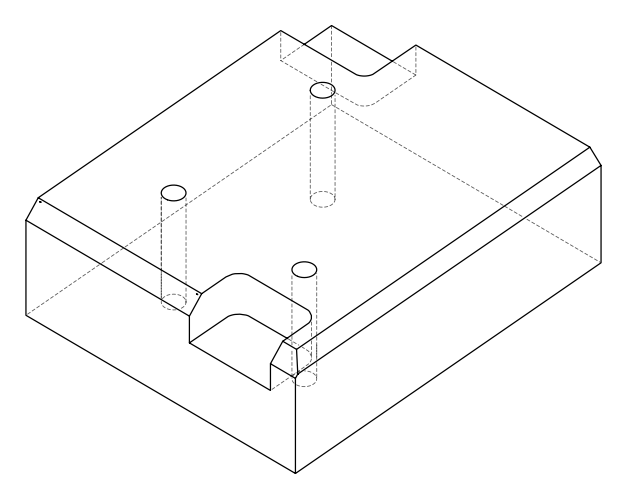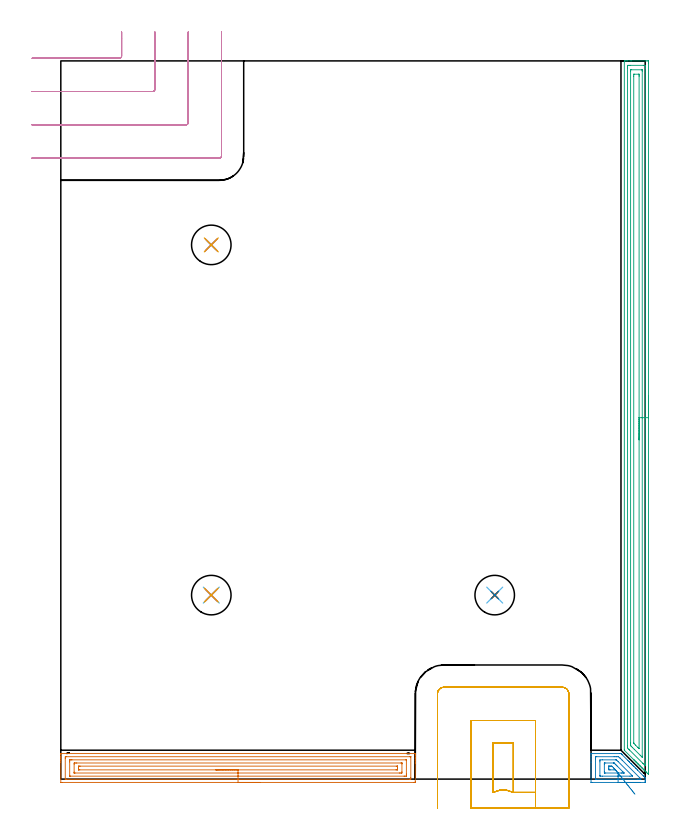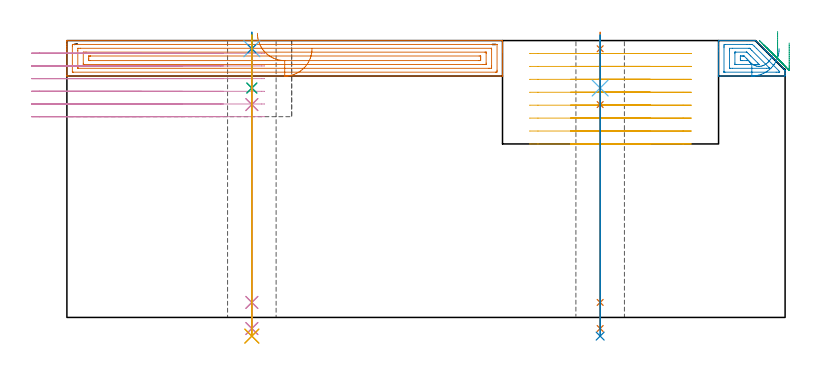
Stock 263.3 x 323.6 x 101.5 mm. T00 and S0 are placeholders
(PLAN: 17 operations, 11 tool changes, 34 min)
(1 AREA_MILL | FG_CHAMFER_SURFACE | UGT0205_001 | 6.64 min | 14070 mm3)
(2 AREA_MILL_1 | FG_CHAMFER_SURFACE_1 | UGT0205_001 | 1.05 min | 2636 mm3)
(3 AREA_MILL_2 | FG_CHAMFER_SURFACE_2 | UGT0205_001 | 10.38 min | 18749 mm3)
(4 MILL_CORNER_NOTCH_RECTANGULAR | CORNER_NOTCH_RECTANGULAR | UGT0201_094 | Follow Part, ap 5, ae 75% | 5.23 min | 122891 mm3)
(5 MILL_SLOT | SLOT_PARTIAL_RECTANGULAR | UGT0201_094 | Follow Part, ap 5, ae 75% | 7.36 min | 150444 mm3)
(6 SPOT_DRILL | STEP1HOLE | NXT0321_9005460120000 | 0.05 min | 140 mm3)
(7 SPOT_DRILL_1 | STEP1HOLE_1 | NXT0321_9005460120000 | 0.05 min | 184 mm3)
(8 SPOT_DRILL_2 | STEP1HOLE_2 | NXT0321_9005460120000 | 0.05 min | 266 mm3)
(9 DRILL_BLIND_HOLE_INTO_CENTER | STEP1HOLE | NXT0301_087 | 0.08 min | 1471 mm3)
(10 GUN_DRILL_THROUGH_HOLE | STEP1HOLE | UGT0307_008 | 0.52 min | 8061 mm3)
(11 DRILL_TO_ENLARGE_THROUGH_HOLE | STEP1HOLE | UGT0301_248 | 0.44 min | 15439 mm3)
(12 DRILL_BLIND_HOLE_INTO_CENTER_1 | STEP1HOLE_1 | NXT0301_087 | 0.08 min | 1540 mm3)
(13 GUN_DRILL_THROUGH_HOLE_1 | STEP1HOLE_1 | UGT0307_008 | 0.52 min | 8054 mm3)
(14 DRILL_TO_ENLARGE_THROUGH_HOLE_1 | STEP1HOLE_1 | UGT0301_248 | 0.44 min | 15441 mm3)
(15 DRILL_BLIND_HOLE_INTO_CENTER_2 | STEP1HOLE_2 | NXT0301_087 | 0.08 min | 1515 mm3)
(16 GUN_DRILL_THROUGH_HOLE_2 | STEP1HOLE_2 | UGT0307_008 | 0.52 min | 8088 mm3)
(17 DRILL_TO_ENLARGE_THROUGH_HOLE_2 | STEP1HOLE_2 | UGT0301_248 | 0.44 min | 15431 mm3)
(TOOL UGT0205_001 | Chamfer Mill 20 x 3 x 45 deg. | D20 FL50 Z2)
(TOOL UGT0201_094 | End mill 20 mm | D20 FL38 Z4)
(TOOL NXT0321_9005460120000 | NC Spot Drill, 142deg, 12mm, Carbide, Uncoated | D12 PA142 FL30 Z2)
(TOOL NXT0301_087 | Carbide Drill 11.6mm [860.1-1160-058A1-MM 2214] | D11.6 PA140 FL72 Z2)
(TOOL UGT0307_008 | Gun Drill 11 mm | D11 PA130 FL24 Z1)
(TOOL UGT0301_248 | Twist Drill 17.8 mm | D17.8 PA118 FL130 Z2)
(OP 1 AREA_MILL)
G17 G21 G94 G90
T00 M6
G54
G17 G0 G90 X89.85 Y-1.5 S1061 M3
G43 Z111.5 H0
Z98.5
G94 G1 X89.812 Z97.628 F250.
X89.698 Z96.764
X89.509 Z95.912
X89.247 Z95.08
X88.913 Z94.274
X88.51 Z93.5
X88.042 Z92.764
X87.51 Z92.072
X86.921 Z91.429
X86.278 Z90.84
X85.586 Z90.308
X84.85 Z89.84
X84.076 Z89.437
X83.27 Z89.103
X82.438 Z88.841
X81.586 Z88.652
X80.722 Z88.538
X79.85 Z88.5
X0.58
X0.003 Y-1.498 Z88.498
X0.002 Y-1.497 Z88.5
X0. Y-1.495 Z88.501
Y7.627 Z97.621
Y8.237 Z98.234
Y8.503 Z98.499
Y9.113 Z99.109
Y9.378 Z99.374
Y9.91 Z99.909
Y10.254 Z100.253
Y11.275 Z101.274
X0.001 Y11.388 Z101.38
X0.002 Y11.502 Z101.492
X0.135 Y11.5 Z101.5
X159.565
X159.69 Y11.498 Z101.489
X159.697 Y11.39 Z101.383
X159.7 Y11.275 Z101.274
Y10.598 Z100.597
Y9.91 Z99.909
Y9.378 Z99.374
Y9.113 Z99.109
Y8.503 Z98.499
Y8.237 Z98.234
Y7.627 Z97.621
Y7.169 Z97.164
Y-1.13 Z88.867
X159.696 Y-1.439 Z88.558
X159.69 Y-1.492 Z88.505
X159.635 Y-1.499 Z88.499
X159.12 Y-1.5 Z88.5
X79.85
Y-0.086 Z89.914
X2.362 Y-0.085 Z89.915
X2.189 Y-0.084 Z89.916
X2.033 Y-0.079 Z89.921
X2.009 Y-0.073 Z89.927
X2.004 Y-0.054 Z89.946
X2.001 Y-0.032 Z89.968
Y9.378 Z99.378
X2.002 Y9.732 Z99.732
X2.012 Y10.079 Z100.079
X2.362 Y10.084 Z100.084
X2.533 Y10.085 Z100.085
X157.338
X157.511 Y10.084 Z100.084
X157.667 Y10.079 Z100.079
X157.691 Y10.073 Z100.073
X157.696 Y10.054 Z100.054
X157.699 Y10.032 Z100.032
Y0.622 Z90.622
X157.698 Y0.268 Z90.268
X157.688 Y-0.079 Z89.921
X157.338 Y-0.084 Z89.916
X157.167 Y-0.085 Z89.915
X79.85 Y-0.086 Z89.914
Y1.328 Z91.328
X4.143 Y1.329 Z91.329
X4.086 Y1.33 Z91.33
X4.041 Y1.332 Z91.332
X4.018 Y1.335 Z91.335
X4.01 Y1.358 Z91.358
X4.004 Y1.497 Z91.497
X4.001 Y1.638 Z91.638
X4. Y7.768 Z97.768
X4.005 Y8.503 Z98.503
X4.007 Y8.636 Z98.636
X4.022 Y8.665 Z98.665
X4.058 Y8.667 Z98.667
X4.143 Y8.669 Z98.669
X4.862 Y8.671 Z98.671
X5.034 Y8.672 Z98.672
X155.557 Y8.671 Z98.671
X155.614 Y8.67 Z98.67
X155.659 Y8.668 Z98.668
X155.682 Y8.665 Z98.665
X155.69 Y8.642 Z98.642
X155.696 Y8.503 Z98.503
X155.699 Y8.362 Z98.362
X155.7 Y2.232 Z92.232
X155.695 Y1.497 Z91.497
X155.693 Y1.364 Z91.364
X155.678 Y1.335 Z91.335
X155.642 Y1.333 Z91.333
X155.557 Y1.331 Z91.331
X154.838 Y1.329 Z91.329
X154.666 Y1.328 Z91.328
X79.85
Y2.743 Z92.743
X6.439
X6.111 Y2.744 Z92.744
X6.046 Y2.746 Z92.746
X6.018 Y2.749 Z92.749
X6.01 Y2.752 Z92.752
X6.007 Y2.768 Z92.768
X6.003 Y2.849 Z92.849
X6. Y3.174 Z93.174
X6.001 Y6.751 Z96.751
X6.008 Y7.152 Z97.152
X6.01 Y7.246 Z97.246
X6.129 Y7.25 Z97.25
X6.304 Y7.254 Z97.254
X6.815 Y7.257 Z97.257
X7.191
X153.261
X153.589 Y7.256 Z97.256
X153.654 Y7.254 Z97.254
X153.682 Y7.251 Z97.251
X153.69 Y7.248 Z97.248
X153.693 Y7.232 Z97.232
X153.697 Y7.151 Z97.151
X153.7 Y6.826 Z96.826
X153.699 Y3.249 Z93.249
X153.693 Y2.848 Z92.848
X153.69 Y2.754 Z92.754
X153.571 Y2.75 Z92.75
X153.396 Y2.746 Z92.746
X152.885 Y2.743 Z92.743
X152.509
X79.85
Y4.157 Z94.157
X8.563
X8.165 Y4.159 Z94.159
X8.066 Y4.161 Z94.161
X8.019 Y4.164 Z94.164
X8.009 Y4.17 Z94.17
X8.007 Y4.187 Z94.187
X8.003 Y4.282 Z94.282
X8. Y4.711 Z94.711
X8.001 Y5. Z95.
X8.003 Y5.583 Z95.583
X8.01 Y5.781 Z95.781
X8.016 Y5.837 Z95.837
X8.061 Y5.839 Z95.839
X8.168 Y5.841 Z95.841
X8.597 Y5.843 Z95.843
X8.63
X151.137
X151.535 Y5.841 Z95.841
X151.634 Y5.839 Z95.839
X151.681 Y5.836 Z95.836
X151.691 Y5.83 Z95.83
X151.693 Y5.813 Z95.813
X151.697 Y5.718 Z95.718
X151.7 Y5.289 Z95.289
X151.699 Y5. Z95.
X151.697 Y4.417 Z94.417
X151.69 Y4.219 Z94.219
X151.684 Y4.163 Z94.163
X151.639 Y4.161 Z94.161
X151.532 Y4.159 Z94.159
X151.103 Y4.157 Z94.157
X151.07
X79.85
X78.978 Z94.195
X78.114 Z94.309
X77.262 Z94.498
X76.43 Z94.76
X75.624 Z95.094
X74.85 Z95.497
X74.114 Z95.965
X73.422 Z96.496
X72.779 Z97.086
X72.19 Z97.729
X71.658 Z98.421
X71.19 Z99.157
X70.787 Z99.931
X70.453 Z100.737
X70.191 Z101.569
X70.002 Z102.42
X69.888 Z103.285
X69.85 Z104.157
G0 Z111.5
M5
M2
(OP 2 AREA_MILL_1)
G17 G21 G94 G90
T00 M6
G54
G17 G0 G90 X261.1 Y-1.5 S1061 M3
G43 Z111.5 H0
Z98.5
G94 G1 X261.062 Z97.628 F250.
X260.948 Z96.764
X260.759 Z95.912
X260.497 Z95.08
X260.163 Z94.274
X259.76 Z93.5
X259.292 Z92.764
X258.76 Z92.072
X258.171 Z91.429
X257.528 Z90.84
X256.836 Z90.308
X256.1 Z89.84
X255.326 Z89.437
X254.52 Z89.103
X253.688 Z88.841
X252.836 Z88.652
X251.972 Z88.538
X251.1 Z88.5
X239.502
X238.981 Y-1.495 Z88.503
X238.91 Y-1.492 Z88.506
X238.9 Y-1.415 Z88.582
Y7.627 Z97.622
Y9.073 Z99.07
Y10.254 Z100.249
Y11.242 Z101.241
X238.903 Y11.373 Z101.365
X238.91 Y11.498 Z101.489
X239.056 Y11.5 Z101.5
X251.992
X252.401 Y11.494 Z101.492
X252.487 Y11.412 Z101.41
X252.772 Y11.13 Z101.127
X252.884 Y11.017 Z101.014
X255.399 Y8.503 Z98.499
X255.77 Y8.13 Z98.13
X255.907 Y7.992 Z97.992
X256.156 Y7.745 Z97.743
X256.275 Y7.627 Z97.623
X256.834 Y7.066 Z97.065
X257.048 Y6.853 Z96.851
X257.15 Y6.751 Z96.747
X257.587 Y6.314 Z96.313
X258.026 Y5.876 Z95.872
X258.259 Y5.641 Z95.641
X258.901 Y5. Z94.996
X259.089 Y4.811 Z94.811
X259.13 Y4.77 Z94.77
X259.777 Y4.124 Z94.121
X259.918 Y3.982 Z93.981
X262.403 Y1.497 Z91.496
X262.698 Y1.202 Z91.202
X262.989 Y0.914 Z90.909
X263.144 Y0.757 Z90.753
X263.274 Y0.622 Z90.62
X263.29 Y0.602 Z90.601
X263.3 Y0.011 Z90.01
Y-0.519 Z89.48
Y-1.13 Z88.866
Y-1.434 Z88.562
X263.297 Y-1.491 Z88.505
X263.144 Y-1.5 Z88.5
X251.1
Y-0.086 Z89.914
X241.286 Y-0.085 Z89.915
X241.113 Y-0.084 Z89.916
X240.944 Y-0.08 Z89.92
X240.91 Y-0.079 Z89.921
X240.905 Y-0.055 Z89.945
X240.903 Y-0.028 Z89.972
X240.9 Y0.125 Z90.125
Y8.881 Z98.881
X240.904 Y9.378 Z99.378
X240.909 Y9.748 Z99.748
X240.935 Y10.079 Z100.079
X241.286 Y10.083 Z100.083
X241.458 Y10.085 Z100.085
X249.316 Y10.086 Z100.086
X250.208
X250.38 Y10.085 Z100.085
X251.1 Y10.081 Z100.081
X251.279 Y10.079 Z100.079
X251.992 Y9.452 Z99.452
X252.069 Y9.378 Z99.378
X252.884 Y8.566 Z98.566
X260.914 Y0.536 Z90.536
X261.25 Y0.19 Z90.19
X261.289 Y0.149 Z90.149
X261.293 Y0.12 Z90.12
X261.297 Y0.075 Z90.075
Y0.018 Z90.018
X261.293 Y-0.051 Z89.949
X261.291 Y-0.072 Z89.928
X261.273 Y-0.079 Z89.921
X261.203 Y-0.081 Z89.919
X260.914 Y-0.085 Z89.915
X260.742 Y-0.086 Z89.914
X260.022
X251.1
Y1.328 Z91.328
X243.963 Y1.329 Z91.329
X243.24 Y1.33 Z91.33
X243.07 Y1.333 Z91.333
X242.91 Y1.337 Z91.337
X242.905 Y1.497 Z91.497
X242.901 Y1.663 Z91.663
X242.9 Y7.794 Z97.794
X242.905 Y8.503 Z98.503
X242.907 Y8.663 Z98.663
X243.963 Y8.671 Z98.671
X250.036
X250.208 Y8.67 Z98.67
X250.265 Y8.668 Z98.668
X250.307 Y8.665 Z98.665
X250.344 Y8.639 Z98.639
X250.487 Y8.503 Z98.503
X251.1 Y7.9 Z97.9
X257.345 Y1.654 Z91.654
X257.498 Y1.497 Z91.497
X257.639 Y1.35 Z91.35
X257.511 Y1.335 Z91.335
X256.453 Y1.329 Z91.329
X251.1 Y1.328 Z91.328
Y2.743 Z92.743
X245.37
X245.027 Y2.746 Z92.746
X244.966 Y2.748 Z92.748
X244.91 Y2.752 Z92.752
X244.9 Y3.249 Z93.249
Y6.707 Z96.707
X244.901 Y7.167 Z97.167
X244.903 Y7.219 Z97.219
X244.907 Y7.244 Z97.244
X244.91 Y7.25 Z97.25
X244.923 Y7.252 Z97.252
X245.06 Y7.256 Z97.256
X245.232 Y7.257 Z97.257
X249.058
X249.187 Y7.255 Z97.255
X249.25 Y7.253 Z97.253
X249.279 Y7.251 Z97.251
X249.316 Y7.226 Z97.226
X249.797 Y6.751 Z96.751
X250.208 Y6.343 Z96.343
X250.676 Y5.876 Z95.876
X253.302 Y3.249 Z93.249
X253.777 Y2.77 Z92.77
X253.789 Y2.752 Z92.752
X253.777 Y2.75 Z92.75
X253.397 Y2.745 Z92.745
X252.884 Y2.743 Z92.743
X252.508
X251.1
X249.905 Y4.164 Z94.164
X249.282 Y4.157 Z94.157
X247.498
X247.097 Y4.164 Z94.164
X246.91 Y4.168 Z94.168
X246.907 Y4.276 Z94.276
X246.901 Y4.743 Z94.743
X246.9 Y5. Z95.
X246.901 Y5.618 Z95.618
X246.908 Y5.825 Z95.825
X246.91 Y5.837 Z95.837
X246.916 Y5.839 Z95.839
X246.941 Y5.842 Z95.842
X246.994 Y5.843 Z95.843
X247.102
X247.531
X247.565
X247.994 Y5.839 Z95.839
X248.208 Y5.836 Z95.836
X248.258 Y5.832 Z95.832
X248.32 Y5.775 Z95.775
X248.423 Y5.676 Z95.676
X249.101 Y5. Z95.
X249.316 Y4.784 Z94.784
X249.822 Y4.267 Z94.267
X249.905 Y4.164 Z94.164
X250.349 Y3.609 Z93.657
X250.819 Y3.022 Z93.215
X251.311 Y2.407 Z92.839
X251.821 Y1.769 Z92.534
X252.346 Y1.112 Z92.301
X252.882 Y0.443 Z92.142
X253.425 Y-0.236 Z92.059
X253.97 Y-0.917 Z92.052
X254.513 Y-1.596 Z92.12
X255.05 Y-2.268 Z92.264
X255.578 Y-2.927 Z92.483
X256.092 Y-3.569 Z92.775
X256.588 Y-4.189 Z93.137
X257.062 Y-4.782 Z93.566
X257.511 Y-5.343 Z94.061
X257.931 Y-5.869 Z94.616
X258.32 Y-6.354 Z95.227
X258.674 Y-6.797 Z95.891
G0 Z111.5
M5
M2
(OP 3 AREA_MILL_2)
G17 G21 G94 G90
T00 M6
G54
G17 G0 G90 X264.8 Y172.85 S1061 M3
G43 Z111.5 H0
Z100.6
G94 G1 Y172.812 Z99.728 F250.
Y172.698 Z98.864
Y172.509 Z98.012
Y172.247 Z97.18
Y171.913 Z96.374
Y171.51 Z95.6
Y171.041 Z94.864
Y170.51 Z94.172
Y169.921 Z93.529
Y169.278 Z92.94
Y168.586 Z92.408
Y167.85 Z91.94
Y167.076 Z91.537
Y166.27 Z91.203
Y165.438 Z90.941
Y164.586 Z90.752
Y163.722 Z90.638
Y162.85 Z90.6
Y2.327
X264.797 Y2.107
X264.792 Z90.606
X264.366 Y2.534 Z91.034
X264.24 Y2.658 Z91.157
X263.692 Y3.208 Z91.707
X263.648 Y3.251 Z91.75
X263.603 Y3.297 Z91.796
X263.397 Y3.503 Z92.002
X263.351 Y3.547 Z92.046
X263.306 Y3.594 Z92.093
X263.101 Y3.798 Z92.298
X263.055 Y3.844 Z92.342
X263.008 Y3.891 Z92.391
X262.806 Y4.094 Z92.593
X262.758 Y4.14 Z92.639
X262.711 Y4.189 Z92.688
X262.51 Y4.389 Z92.888
X262.462 Y4.437 Z92.935
X262.413 Y4.486 Z92.986
X262.215 Y4.684 Z93.184
X262.166 Y4.733 Z93.231
X262.116 Y4.784 Z93.283
X261.92 Y4.98 Z93.479
X261.869 Y5.029 Z93.528
X261.819 Y5.081 Z93.58
X261.624 Y5.275 Z93.775
X261.573 Y5.326 Z93.824
X261.521 Y5.378 Z93.878
X261.329 Y5.571 Z94.07
X261.277 Y5.622 Z94.12
X261.224 Y5.676 Z94.175
X261.034 Y5.866 Z94.365
X260.98 Y5.918 Z94.417
X260.926 Y5.973 Z94.473
X260.738 Y6.161 Z94.661
X260.684 Y6.215 Z94.713
X260.629 Y6.271 Z94.77
X260.443 Y6.457 Z94.956
X260.387 Y6.511 Z95.009
X260.332 Y6.568 Z95.067
X260.147 Y6.752 Z95.252
X260.091 Y6.808 Z95.306
X260.034 Y6.865 Z95.365
X259.852 Y7.048 Z95.547
X259.795 Y7.104 Z95.602
X259.737 Y7.163 Z95.662
X259.557 Y7.343 Z95.842
X259.498 Y7.4 Z95.898
X259.439 Y7.46 Z95.96
X259.261 Y7.638 Z96.138
X259.202 Y7.697 Z96.195
X259.142 Y7.758 Z96.257
X258.966 Y7.934 Z96.433
X258.905 Y7.993 Z96.491
X258.845 Y8.055 Z96.554
X258.67 Y8.229 Z96.729
X258.609 Y8.289 Z96.788
X258.547 Y8.352 Z96.852
X258.375 Y8.525 Z97.024
X258.313 Y8.586 Z97.084
X258.25 Y8.65 Z97.149
X258.08 Y8.82 Z97.319
X258.016 Y8.882 Z97.38
X253.995 Y12.906 Z101.403
X253.906 Y12.998 Z101.492
X253.9 Y13.408 Z101.5
Y323.444
X253.903 Y323.59 Z101.488
X253.938 Y323.593 Z101.453
X254.291 Y323.6 Z101.109
X254.728 Z100.671
X255.349 Z100.046
X256.548 Z98.849
X257.127 Z98.267
X263.641 Z91.756
X264.24 Y323.596 Z91.157
X264.792 Y323.592 Z90.606
X264.794 Y323.553 Z90.604
X264.799 Y322.998 Z90.601
X264.8 Y322.437 Z90.6
Y162.85
X263.386 Z92.014
Y7.128
X263.383 Y6.271 Z92.017
X263.381 Y6.241 Z92.019
X263.351 Y6.011 Z92.049
X263.083 Y6.271 Z92.317
X262.462 Y6.888 Z92.938
X262.187 Y7.163 Z93.213
X256.238 Y13.112 Z99.162
X255.944 Y13.408 Z99.456
X255.349 Y14.013 Z100.051
X255.319 Y14.3 Z100.081
X255.317 Y14.332 Z100.083
X255.314 Y15.192 Z100.086
Y320.322
X255.316 Y321.214 Z100.084
X255.318 Y321.245 Z100.082
X255.349 Y321.59 Z100.051
X255.855 Y321.598 Z99.545
X256.238 Y321.599 Z99.162
X256.742 Y321.6 Z98.658
X262.462 Y321.599 Z92.938
X262.969 Y321.597 Z92.431
X263.351 Y321.59 Z92.049
X263.382 Y321.214 Z92.018
X263.384 Y321.181 Z92.016
X263.386 Y320.322 Z92.014
Y162.85
X261.972 Z93.428
X261.971 Y10.332 Z93.429
X261.969 Y9.839 Z93.431
X261.962 Z93.438
X261.573 Y10.227 Z93.827
X261.068 Y10.731 Z94.332
X258.391 Y13.408 Z97.009
X257.499 Y14.3 Z97.901
X257.127 Y14.674 Z98.273
X256.87 Y14.937 Z98.53
X256.744 Y15.067 Z98.656
X256.735 Y15.192 Z98.665
X256.731 Y15.59 Z98.669
X256.729 Y16.085 Z98.671
Y16.485
Y318.937
X256.731 Y319.429 Z98.669
X256.733 Y319.529 Z98.667
X256.735 Y319.576 Z98.665
X256.742 Y319.59 Z98.658
X256.787 Y319.593 Z98.613
X256.958 Y319.599 Z98.442
X261.743 Z93.657
X261.856 Y319.597 Z93.544
X261.946 Y319.592 Z93.454
X261.966 Y319.589 Z93.434
X261.968 Y319.584 Z93.432
X261.97 Y319.563 Z93.43
X261.971 Y319.429 Z93.429
X261.972 Y319.03 Z93.428
Y162.85
X260.557 Z94.843
Y13.827
X260.555 Y13.749 Z94.845
X260.553 Y13.711 Z94.847
X260.552 Y13.709 Z94.848
X260.54 Y13.718 Z94.86
X259.949 Y14.3 Z95.451
X258.905 Y15.344 Z96.495
X258.171 Y16.085 Z97.229
X258.149 Y16.114 Z97.251
X258.147 Y16.133 Z97.253
X258.144 Y16.18 Z97.256
X258.143 Y16.276 Z97.257
Y16.467
Y316.753
X258.145 Y317.516 Z97.255
X258.147 Y317.568 Z97.253
X258.149 Y317.588 Z97.251
X258.168 Y317.59 Z97.232
X258.272 Y317.595 Z97.128
X258.483 Y317.599 Z96.917
X260.235 Z95.165
X260.432 Y317.597 Z94.968
X260.53 Y317.592 Z94.87
X260.55 Y317.59 Z94.85
X260.552 Y317.577 Z94.848
X260.554 Y317.539 Z94.846
X260.557 Y316.88 Z94.843
Y316.753
Y162.85
Y161.978 Z94.881
Y161.113 Z94.995
Y160.262 Z95.183
Y159.43 Z95.446
Y158.624 Z95.78
Y157.85 Z96.182
Y157.114 Z96.651
Y156.422 Z97.182
Y155.779 Z97.772
Y155.19 Z98.415
Y154.658 Z99.107
Y154.19 Z99.843
Y153.787 Z100.616
Y153.453 Z101.422
Y153.191 Z102.254
Y153.002 Z103.106
Y152.888 Z103.971
Y152.85 Z104.843
G0 Z111.5
M5
M2
(OP 4 MILL_CORNER_NOTCH_RECTANGULAR)
G17 G21 G94 G90
T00 M6
G54
G17 G0 G90 X-12.928 Y324.8 S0 M3
G43 Z111.5 H0
Z96.85
G94 G1 X-9.928 F250.
X26.405 F500.
G3 X27.4 Y325.795 R1.
G1 Y333.6
Y336.6 F250.
G0 Z111.5
X-13. Y309.8
Z96.85
G1 X-10.
X41.405 F500.
G3 X42.4 Y310.795 R1.
G1 Y333.6
Y336.6 F250.
G0 Z111.5
X-13. Y294.8
Z96.85
G1 X-10.
X56.404 F500.
G3 X57.4 Y295.796 R1.
G1 Y333.6
Y336.6 F250.
G0 Z111.5
X-13. Y279.8
Z96.85
G1 X-10.
X71.404 F500.
G3 X72.4 Y280.796 R1.
G1 Y333.6
Y336.6 F250.
G0 Z111.5
X-12.928 Y324.8
Z92.2
G1 X-9.928
X26.405 F500.
G3 X27.4 Y325.795 R1.
G1 Y333.6
Y336.6 F250.
G0 Z111.5
X-13. Y309.8
Z92.2
G1 X-10.
X41.405 F500.
G3 X42.4 Y310.795 R1.
G1 Y333.6
Y336.6 F250.
G0 Z111.5
X-13. Y294.8
Z92.2
G1 X-10.
X56.404 F500.
G3 X57.4 Y295.796 R1.
G1 Y333.6
Y336.6 F250.
G0 Z111.5
X-13. Y279.8
Z92.2
G1 X-10.
X71.404 F500.
G3 X72.4 Y280.796 R1.
G1 Y333.6
Y336.6 F250.
G0 Z111.5
X-12.928 Y324.8
Z87.55
G1 X-9.928
X26.405 F500.
G3 X27.4 Y325.795 R1.
G1 Y333.6
Y336.6 F250.
G0 Z111.5
X-13. Y309.8
Z87.55
G1 X-10.
X41.405 F500.
G3 X42.4 Y310.795 R1.
G1 Y333.6
Y336.6 F250.
G0 Z111.5
X-13. Y294.8
Z87.55
G1 X-10.
X56.404 F500.
G3 X57.4 Y295.796 R1.
G1 Y333.6
Y336.6 F250.
G0 Z111.5
X-13. Y279.8
Z87.55
G1 X-10.
X71.404 F500.
G3 X72.4 Y280.796 R1.
G1 Y333.6
Y336.6 F250.
G0 Z111.5
X-12.928 Y324.8
Z82.9
G1 X-9.928
X26.405 F500.
G3 X27.4 Y325.795 R1.
G1 Y333.6
Y336.6 F250.
G0 Z111.5
X-13. Y309.8
Z82.9
G1 X-10.
X41.405 F500.
G3 X42.4 Y310.795 R1.
G1 Y333.6
Y336.6 F250.
G0 Z111.5
X-13. Y294.8
Z82.9
G1 X-10.
X56.404 F500.
G3 X57.4 Y295.796 R1.
G1 Y333.6
Y336.6 F250.
G0 Z111.5
X-13. Y279.8
Z82.9
G1 X-10.
X71.404 F500.
G3 X72.4 Y280.796 R1.
G1 Y333.6
Y336.6 F250.
G0 Z111.5
X-12.928 Y324.8
Z78.25
G1 X-9.928
X26.405 F500.
G3 X27.4 Y325.795 R1.
G1 Y333.6
Y336.6 F250.
G0 Z111.5
X-13. Y309.8
Z78.25
G1 X-10.
X41.405 F500.
G3 X42.4 Y310.795 R1.
G1 Y333.6
Y336.6 F250.
G0 Z111.5
X-13. Y294.8
Z78.25
G1 X-10.
X56.404 F500.
G3 X57.4 Y295.796 R1.
G1 Y333.6
Y336.6 F250.
G0 Z111.5
X-13. Y279.8
Z78.25
G1 X-10.
X71.404 F500.
G3 X72.4 Y280.796 R1.
G1 Y333.6
Y336.6 F250.
G0 Z111.5
X-12.928 Y324.8
Z73.6
G1 X-9.928
X26.405 F500.
G3 X27.4 Y325.795 R1.
G1 Y333.6
Y336.6 F250.
G0 Z111.5
X-13. Y309.8
Z73.6
G1 X-10.
X41.405 F500.
G3 X42.4 Y310.795 R1.
G1 Y333.6
Y336.6 F250.
G0 Z111.5
X-13. Y294.8
Z73.6
G1 X-10.
X56.404 F500.
G3 X57.4 Y295.796 R1.
G1 Y333.6
Y336.6 F250.
G0 Z111.5
X-13. Y279.8
Z73.6
G1 X-10.
X71.404 F500.
G3 X72.4 Y280.796 R1.
G1 Y333.6
Y336.6 F250.
G0 Z111.5
M5
M2
(OP 5 MILL_SLOT)
G17 G21 G94 G90
T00 M6
G54
G17 G0 G90 X213.9 Y-13. S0 M3
G43 Z111.5 H0
Z96.762
G94 G1 Y-10. F250.
Y-6.003 F500.
X203.9
G3 X194.7 Y-6.003 R10.
G1 Y16.4
X203.9
Y-6.003
X213.9
Y26.4
X184.7
Y-10.
Y-13. F250.
X228.9
Y-10.
Y38.4 F500.
G3 X225.9 Y41.4 R3.
G1 X172.7
G3 X169.7 Y38.4 R3.
G1 Y-10.
Y-13. F250.
G0 X213.9 Z92.025
G1 Y-10.
Y-6.003 F500.
X203.9
G3 X194.7 Y-6.003 R10.
G1 Y16.4
X203.9
Y-6.003
X213.9
Y26.4
X184.7
Y-10.
Y-13. F250.
X228.9
Y-10.
Y38.4 F500.
G3 X225.9 Y41.4 R3.
G1 X172.7
G3 X169.7 Y38.4 R3.
G1 Y-10.
Y-13. F250.
G0 X213.9 Z87.287
G1 Y-10.
Y-6.003 F500.
X203.9
G3 X194.7 Y-6.003 R10.
G1 Y16.4
X203.9
Y-6.003
X213.9
Y26.4
X184.7
Y-10.
Y-13. F250.
X228.9
Y-10.
Y38.4 F500.
G3 X225.9 Y41.4 R3.
G1 X172.7
G3 X169.7 Y38.4 R3.
G1 Y-10.
Y-13. F250.
G0 X213.9 Z82.55
G1 Y-10.
Y-6.003 F500.
X203.9
G3 X194.7 Y-6.003 R10.
G1 Y16.4
X203.9
Y-6.003
X213.9
Y26.4
X184.7
Y-10.
Y-13. F250.
X228.9
Y-10.
Y38.4 F500.
G3 X225.9 Y41.4 R3.
G1 X172.7
G3 X169.7 Y38.4 R3.
G1 Y-10.
Y-13. F250.
G0 X213.9 Z77.812
G1 Y-10.
Y-6.003 F500.
X203.9
G3 X194.7 Y-6.003 R10.
G1 Y16.4
X203.9
Y-6.003
X213.9
Y26.4
X184.7
Y-10.
Y-13. F250.
X228.9
Y-10.
Y38.4 F500.
G3 X225.9 Y41.4 R3.
G1 X172.7
G3 X169.7 Y38.4 R3.
G1 Y-10.
Y-13. F250.
G0 X213.9 Z73.075
G1 Y-10.
Y-6.003 F500.
X203.9
G3 X194.7 Y-6.003 R10.
G1 Y16.4
X203.9
Y-6.003
X213.9
Y26.4
X184.7
Y-10.
Y-13. F250.
X228.9
Y-10.
Y38.4 F500.
G3 X225.9 Y41.4 R3.
G1 X172.7
G3 X169.7 Y38.4 R3.
G1 Y-10.
Y-13. F250.
G0 X213.9 Z68.337
G1 Y-10.
Y-6.003 F500.
X203.9
G3 X194.7 Y-6.003 R10.
G1 Y16.4
X203.9
Y-6.003
X213.9
Y26.4
X184.7
Y-10.
Y-13. F250.
X228.9
Y-10.
Y38.4 F500.
G3 X225.9 Y41.4 R3.
G1 X172.7
G3 X169.7 Y38.4 R3.
G1 Y-10.
Y-13. F250.
G0 X213.9 Z63.6
G1 Y-10.
Y-6.003 F500.
X203.9
G3 X194.7 Y-6.003 R10.
G1 Y16.4
X203.9
Y-6.003
X213.9
Y26.4
X184.7
Y-10.
Y-13. F250.
X228.9
Y-10.
Y38.4 F500.
G3 X225.9 Y41.4 R3.
G1 X172.7
G3 X169.7 Y38.4 R3.
G1 Y-10.
Y-13. F250.
G0 Z111.5
M5
M2
(OP 6 SPOT_DRILL)
G17 G21 G94 G90
T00 M6
G54
G17 G0 G90 X67.8 Y82.9 S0 M3
G43 Z111.5 H0
G94 G81 G98 Z98.5 F250. R104.5
G80
M5
M2
(OP 7 SPOT_DRILL_1)
G17 G21 G94 G90
T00 M6
G54
G17 G0 G90 X195.5 Y82.9 S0 M3
G43 Z111.5 H0
G94 G81 G98 Z98.5 F250. R104.5
G80
M5
M2
(OP 8 SPOT_DRILL_2)
G17 G21 G94 G90
T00 M6
G54
G17 G0 G90 X67.8 Y240.7 S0 M3
G43 Z111.5 H0
G94 G81 G98 Z98.5 F250. R104.5
G80
M5
M2
(OP 9 DRILL_BLIND_HOLE_INTO_CENTER)
G17 G21 G94 G90
T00 M6
G54
G17 G0 G90 X67.8 Y82.9 S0 M3
G43 Z111.5 H1
G94 G81 G98 Z84.1 F250. R103.5
G80
M5
M2
(OP 10 GUN_DRILL_THROUGH_HOLE)
G17 G21 G94 G90
T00 M6
G54
G17 G0 G90 X67.8 Y82.9 M8
G43 Z111.5 H0
Z97.449
S716 M3
G94 G1 Z78.037 F125. M26
G4 X.084
Z5.5 F250.
G4 X.084
Z-4.065 F125.
G4 X.084
M5
M9
G0 Z97.449
Z111.5
M2
(OP 11 DRILL_TO_ENLARGE_THROUGH_HOLE)
G17 G21 G94 G90
T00 M6
G54
G17 G0 G90 X67.8 Y82.9 S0 M3
G43 Z111.5 H0
G94 G73 G98 Z-6.848 F250. Q15.478 R103.5
G80
M5
M2
(OP 12 DRILL_BLIND_HOLE_INTO_CENTER_1)
G17 G21 G94 G90
T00 M6
G54
G17 G0 G90 X195.5 Y82.9 S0 M3
G43 Z111.5 H1
G94 G81 G98 Z84.1 F250. R103.5
G80
M5
M2
(OP 13 GUN_DRILL_THROUGH_HOLE_1)
G17 G21 G94 G90
T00 M6
G54
G17 G0 G90 X195.5 Y82.9 M8
G43 Z111.5 H0
Z97.449
S716 M3
G94 G1 Z78.037 F125. M26
G4 X.084
Z5.5 F250.
G4 X.084
Z-4.065 F125.
G4 X.084
M5
M9
G0 Z97.449
Z111.5
M2
(OP 14 DRILL_TO_ENLARGE_THROUGH_HOLE_1)
G17 G21 G94 G90
T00 M6
G54
G17 G0 G90 X195.5 Y82.9 S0 M3
G43 Z111.5 H0
G94 G73 G98 Z-6.848 F250. Q15.478 R103.5
G80
M5
M2
(OP 15 DRILL_BLIND_HOLE_INTO_CENTER_2)
G17 G21 G94 G90
T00 M6
G54
G17 G0 G90 X67.8 Y240.7 S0 M3
G43 Z111.5 H1
G94 G81 G98 Z84.1 F250. R103.5
G80
M5
M2
(OP 16 GUN_DRILL_THROUGH_HOLE_2)
G17 G21 G94 G90
T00 M6
G54
G17 G0 G90 X67.8 Y240.7 M8
G43 Z111.5 H0
Z97.449
S716 M3
G94 G1 Z78.037 F125. M26
G4 X.084
Z5.5 F250.
G4 X.084
Z-4.065 F125.
G4 X.084
M5
M9
G0 Z97.449
Z111.5
M2
(OP 17 DRILL_TO_ENLARGE_THROUGH_HOLE_2)
G17 G21 G94 G90
T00 M6
G54
G17 G0 G90 X67.8 Y240.7 S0 M3
G43 Z111.5 H0
G94 G73 G98 Z-6.848 F250. Q15.478 R103.5
G80
M5
M2
